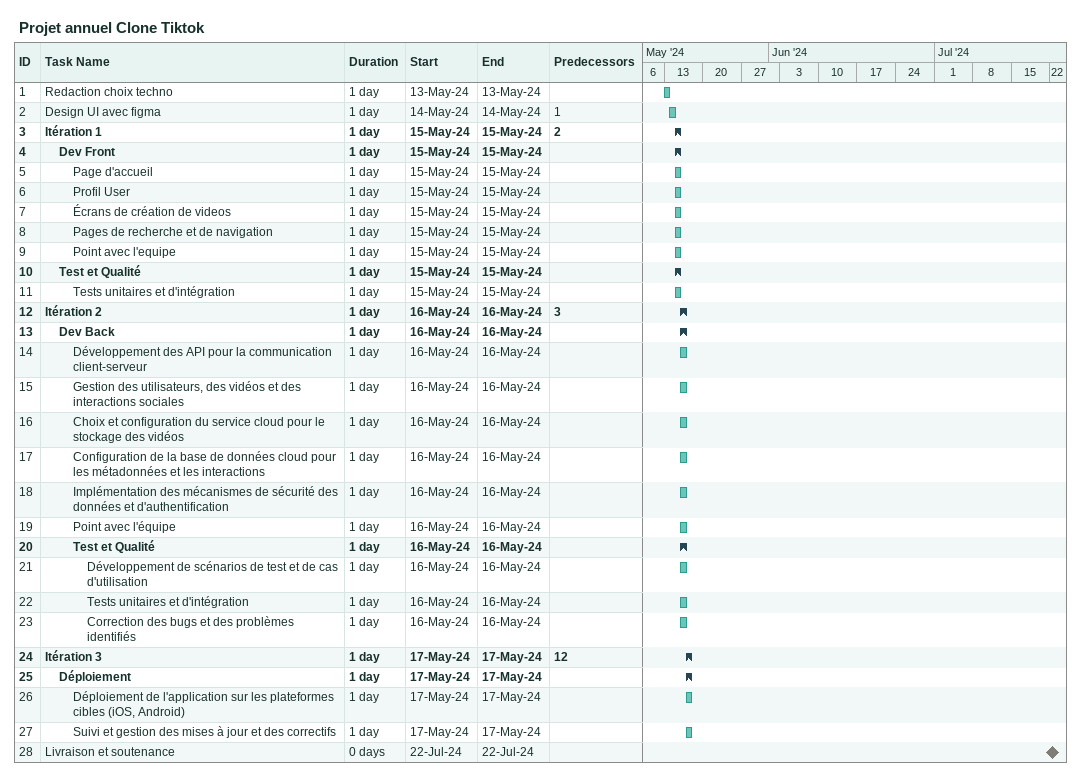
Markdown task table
Projet annuel Clone Tiktok

| ID | Level | Task | Duration | Start | Finish | Predecessors |
|---|---|---|---|---|---|---|
| 1 | 1 | Redaction choix techno | 1d | 2024-05-13 | 2024-05-13 |  |
| 2 | 1 | Design UI avec figma | 1d | 2024-05-14 | 2024-05-14 | 1 |
| 3 | 1 | **Itération 1** | 1d | 2024-05-15 | 2024-05-15 | 2 |
| 4 | 2 | **Dev Front** | 1d | 2024-05-15 | 2024-05-15 |  |
| 5 | 3 | Page d'accueil | 1d | 2024-05-15 | 2024-05-15 |  |
| 6 | 3 | Profil User | 1d | 2024-05-15 | 2024-05-15 |  |
| 7 | 3 | Écrans de création de videos | 1d | 2024-05-15 | 2024-05-15 |  |
| 8 | 3 | Pages de recherche et de navigation | 1d | 2024-05-15 | 2024-05-15 |  |
| 9 | 3 | Point avec l'equipe | 1d | 2024-05-15 | 2024-05-15 |  |
| 10 | 2 | **Test et Qualité** | 1d | 2024-05-15 | 2024-05-15 |  |
| 11 | 3 | Tests unitaires et d'intégration | 1d | 2024-05-15 | 2024-05-15 |  |
| 12 | 1 | **Itération 2** | 1d | 2024-05-16 | 2024-05-16 | 3 |
| 13 | 2 | **Dev Back** | 1d | 2024-05-16 | 2024-05-16 |  |
| 14 | 3 | Développement des API pour la communication client-serveur | 1d | 2024-05-16 | 2024-05-16 |  |
| 15 | 3 | Gestion des utilisateurs, des vidéos et des interactions sociales | 1d | 2024-05-16 | 2024-05-16 |  |
| 16 | 3 | Choix et configuration du service cloud pour le stockage des vidéos | 1d | 2024-05-16 | 2024-05-16 |  |
| 17 | 3 | Configuration de la base de données cloud pour les métadonnées et les interactions | 1d | 2024-05-16 | 2024-05-16 |  |
| 18 | 3 | Implémentation des mécanismes de sécurité des données et d'authentification | 1d | 2024-05-16 | 2024-05-16 |  |
| 19 | 3 | Point avec l'équipe | 1d | 2024-05-16 | 2024-05-16 |  |
| 20 | 3 | **Test et Qualité** | 1d | 2024-05-16 | 2024-05-16 |  |
| 21 | 4 | Développement de scénarios de test et de cas d'utilisation | 1d | 2024-05-16 | 2024-05-16 |  |
| 22 | 4 | Tests unitaires et d'intégration | 1d | 2024-05-16 | 2024-05-16 |  |
| 23 | 4 | Correction des bugs et des problèmes identifiés | 1d | 2024-05-16 | 2024-05-16 |  |
| 24 | 1 | **Itération 3** | 1d | 2024-05-17 | 2024-05-17 | 12 |
| 25 | 2 | **Déploiement** | 1d | 2024-05-17 | 2024-05-17 |  |
| 26 | 3 | Déploiement de l'application sur les plateformes cibles (iOS, Android) | 1d | 2024-05-17 | 2024-05-17 |  |
| 27 | 3 | Suivi et gestion des mises à jour et des correctifs | 1d | 2024-05-17 | 2024-05-17 |  |
| 28 | 1 | Livraison et soutenance | 0d | 2024-07-22 | 2024-07-22 |  |
